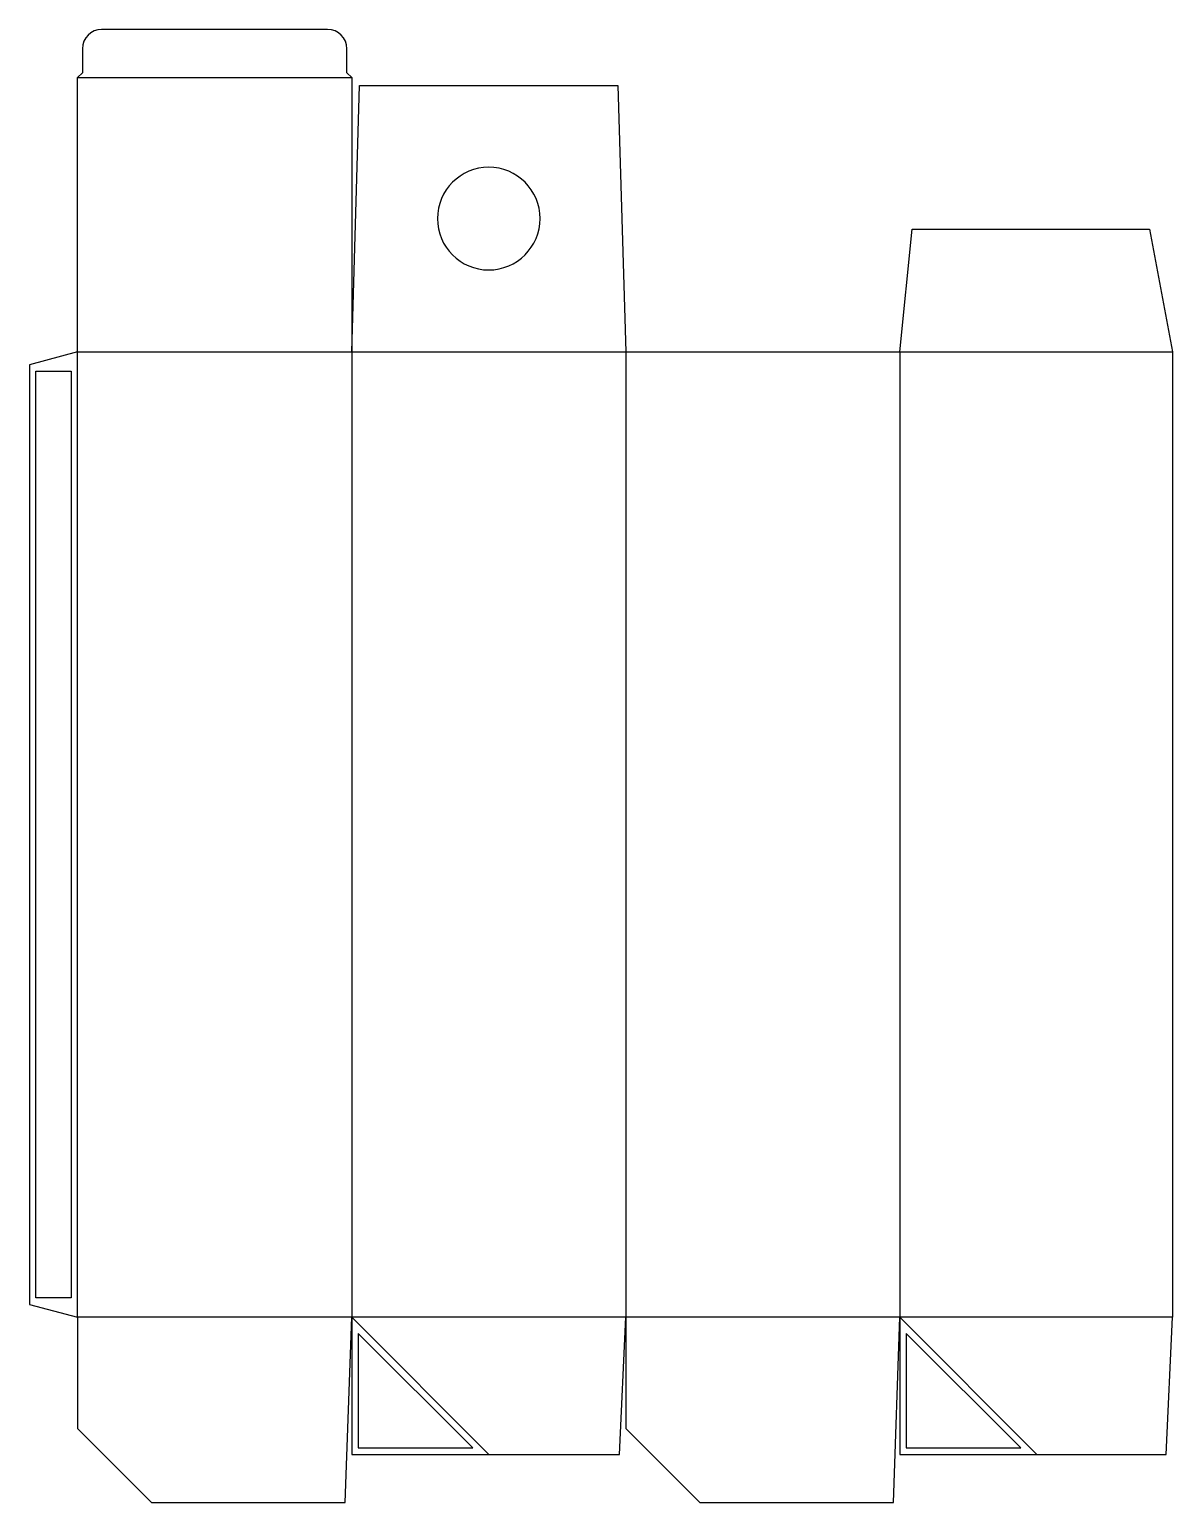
# Model space of a CAD drawing. Header units: millimetres. Extents: x 0 to 356, y 0 to 459.
import ezdxf

# ---------------------------------------------------------------- set-up
doc = ezdxf.new("R2010")
doc.units = ezdxf.units.MM
for name, color, linetype in [('CREASE', 5, 'CONTINUOUS'), ('CUT', 1, 'CONTINUOUS'), ('GLUE', 2, 'CONTINUOUS')]:
    doc.layers.add(name, color=color, linetype=linetype)

msp = doc.modelspace()

# ---------------------------------------------------------------- linework, layer by layer
at = {"layer": 'CREASE'}
for p, q in [((15, 444.075), (100.45, 444.075)), ((15, 57.725), (15, 358.625)), ((15, 358.625), (100.45, 358.625)), ((100.45, 358.625), (100.45, 57.725)), ((100.45, 358.625), (185.9, 358.625)), ((185.9, 358.625), (185.9, 57.725)), ((271.35, 358.625), (271.35, 57.725)), ((271.35, 358.625), (356.35, 358.625)), ((100.45, 57.725), (15, 57.725)), ((185.9, 57.725), (100.45, 57.725)), ((100.45, 57.725), (143.175, 15)), ((271.35, 57.725), (185.9, 57.725)), ((356.35, 57.725), (271.35, 57.725)), ((271.35, 57.725), (314.075, 15))]:
    msp.add_line(p, q, dxfattribs=at)
at = {"layer": 'CUT'}
for p, q in [((92.95, 459.075), (22.5, 459.075)), ((16.5, 453.075), (16.5, 445.575)), ((98.95, 445.575), (98.95, 453.075)), ((16.5, 445.575), (15, 444.075)), ((100.45, 444.075), (98.95, 445.575)), ((15, 358.625), (15, 444.075)), ((100.45, 444.075), (100.45, 358.625)), ((100.45, 358.625), (102.9, 441.625)), ((102.9, 441.625), (183.45, 441.625)), ((183.45, 441.625), (185.9, 358.625)), ((271.35, 358.625), (275.175, 396.875)), ((275.175, 396.875), (349.163, 396.875)), ((349.163, 396.875), (356.35, 358.625)), ((15, 358.625), (0, 354.606)), ((185.9, 358.625), (271.35, 358.625)), ((356.35, 358.625), (356.35, 57.725)), ((0, 354.606), (0, 61.744)), ((0, 61.744), (15, 57.725)), ((15, 57.725), (15, 23.09)), ((98.45, 0), (100.45, 57.725)), ((100.45, 57.725), (100.45, 15)), ((183.9, 15), (185.9, 57.725)), ((185.9, 57.725), (185.9, 23.09)), ((269.35, 0), (271.35, 57.725)), ((271.35, 57.725), (271.35, 15)), ((354.35, 15), (356.35, 57.725)), ((15, 23.09), (38.09, 0)), ((185.9, 23.09), (208.99, 0)), ((100.45, 15), (183.9, 15)), ((271.35, 15), (354.35, 15)), ((38.09, 0), (98.45, 0)), ((208.99, 0), (269.35, 0))]:
    msp.add_line(p, q, dxfattribs=at)
for centre, radius, start, end in [((22.5, 453.075), 6, 90, 180), ((92.95, 453.075), 6, 0, 90), ((143.175, 400.125), 16, 90, 180), ((143.175, 400.125), 16, 0, 90), ((143.175, 400.125), 16, 180, 270), ((143.175, 400.125), 16, 270, 0)]:
    msp.add_arc(centre, radius, start, end, dxfattribs=at)
at = {"layer": 'GLUE'}
for p, q in [((2, 352.606), (13, 352.606)), ((2, 63.744), (2, 352.606)), ((13, 352.606), (13, 63.744)), ((13, 63.744), (2, 63.744)), ((102.45, 52.725), (102.45, 17)), ((138.175, 17), (102.45, 52.725)), ((273.35, 52.725), (273.35, 17)), ((309.075, 17), (273.35, 52.725)), ((102.45, 17), (138.175, 17)), ((273.35, 17), (309.075, 17))]:
    msp.add_line(p, q, dxfattribs=at)

doc.saveas('drawing.dxf')
